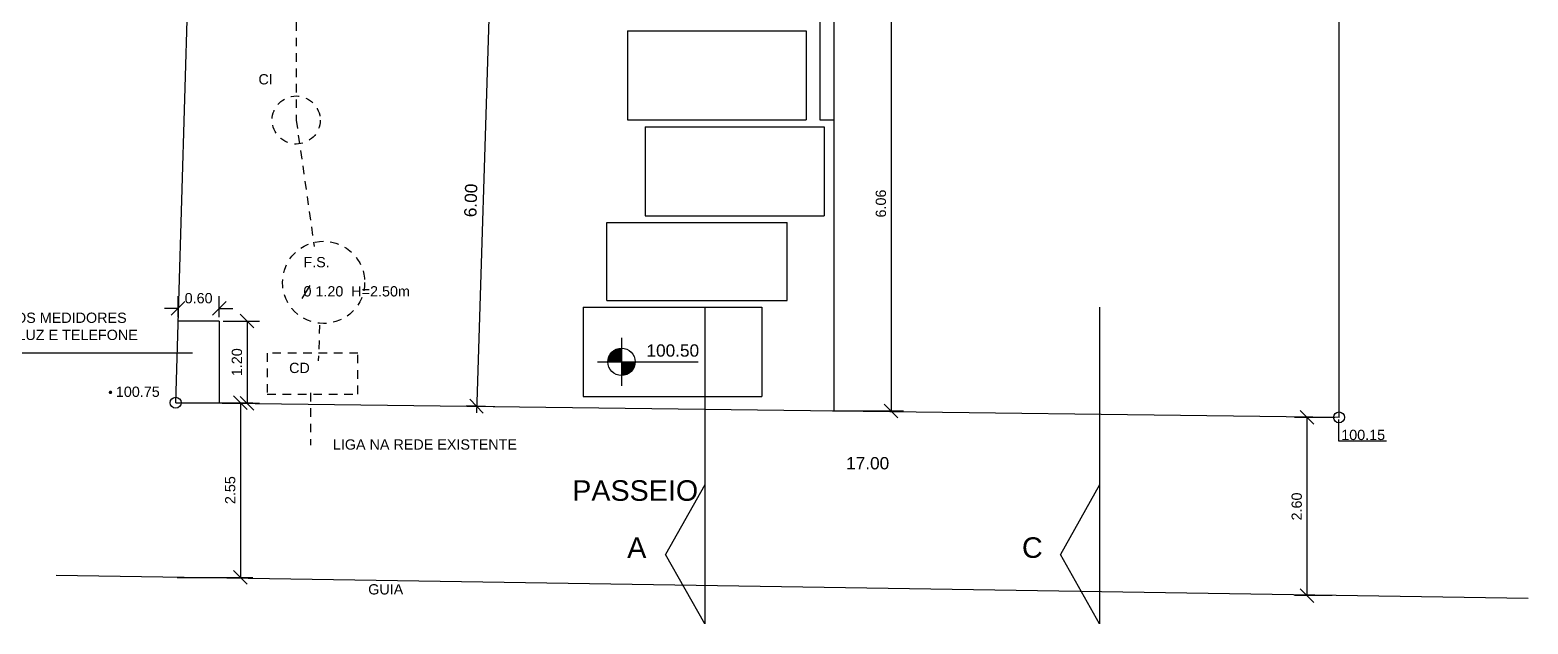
# Model space of a CAD drawing. Extents: x -23 to 90, y 6 to 84.
# Drawn here: x 2.78 to 24.67, y 41.8 to 50.47 of the extents above; entities that cross this region are included whole.
import ezdxf
from ezdxf.enums import TextEntityAlignment as Align

# ---------------------------------------------------------------- set-up
doc = ezdxf.new("R2010")
doc.units = 0
doc.header["$MEASUREMENT"] = 0
doc.linetypes.add('HIDDEN2', pattern=[0.1875, 0.125, -0.0625])
doc.layers.get('0').update_dxf_attribs({"linetype": 'CONTINUOUS'})
doc.layers.get('DEFPOINTS').update_dxf_attribs({"linetype": 'CONTINUOUS'})
for name, color, linetype in [('COTA', 7, 'CONTINUOUS'), ('COTAPR', 2, 'CONTINUOUS'), ('PASSEIO', 1, 'CONTINUOUS'), ('PROJ', 21, 'HIDDEN2'), ('SIMBOLOG', 7, 'CONTINUOUS'), ('TERRENO', 30, 'CONTINUOUS'), ('TEXTO', 7, 'CONTINUOUS'), ('TEXTO1', 5, 'CONTINUOUS'), ('VISTA2', 2, 'CONTINUOUS')]:
    doc.layers.add(name, color=color, linetype=linetype)
doc.styles.add('ROMANS', font='romans', dxfattribs={"height": 0.2})
doc.styles.get("Standard").update_dxf_attribs({"font": 'swissl.ttf'})
doc.dimstyles.get("Standard").update_dxf_attribs({"dimtxt": 0.15, "dimasz": 0, "dimexe": 0.18, "dimexo": 0.06, "dimgap": 0.09, "dimtad": 1, "dimzin": 0, "dimdsep": 46, "dimtxsty": 'ROMANS', "dimtsz": 0.1, "dimcen": 0.09, "dimadec": 0, "dimazin": 0, "dimtfac": 1, "dimtix": 1, "dimtofl": 0, "dimtmove": 2, "dimatfit": 3, "dimfxl": 1, "dimtolj": 1, "dimtzin": 0, "dimarcsym": 0})

# ---------------------------------------------------------------- blocks, each defined once
blk = doc.blocks.new('*D17')
at = {"color": 0, "linetype": 'ByBlock'}
for p, q in [((12.183, 51.079), (11.988, 44.883)), ((12.276, 50.876), (12.083, 51.082)), ((12.446, 50.97), (12.03, 50.983)), ((12.257, 44.974), (11.841, 44.987)), ((12.088, 44.879), (11.894, 45.086))]:
    blk.add_line(p, q, dxfattribs=at)
at = {"layer": 'DEFPOINTS', "color": 0, "linetype": 'ByBlock'}
for p in [(12.508, 50.968), (11.991, 44.983), (12.32, 44.972)]:
    blk.add_point(p, dxfattribs=at)
at = {"color": 0, "linetype": 'ByBlock'}
blk.add_text('6.00', height=0.18, rotation=88.2022, dxfattribs=at).set_placement((11.905, 47.986), align=Align.MIDDLE_CENTER)
blk = doc.blocks.new('NIVEL')
at = {"layer": 'SIMBOLOG'}
for points in [[(0, 0.0035), (0, -0.0035)], [(-0.0035, 0), (0.0035, 0)]]:
    blk.add_lwpolyline(points, dxfattribs=at)
at = {"layer": 'SIMBOLOG', "const_width": 0.002}
for points in [[(0, 0.001, 0.414214), (-0.001, 0, 1)], [(0, -0.001, 0.414214), (0.001, 0, 1)]]:
    blk.add_lwpolyline(points, format="xyb", dxfattribs=at)
at = {"layer": 'SIMBOLOG'}
blk.add_circle((0, 0), 0.002, dxfattribs=at)
blk = doc.blocks.new('*D78')
at = {"color": 0, "linetype": 'ByBlock'}
for p, q in [((8.64, 44.932), (8.44, 45.132)), ((7.654, 45.032), (8.72, 45.032)), ((8.54, 45.032), (8.54, 42.482)), ((7.614, 42.482), (8.72, 42.482)), ((8.64, 42.382), (8.44, 42.582))]:
    blk.add_line(p, q, dxfattribs=at)
at = {"layer": 'DEFPOINTS', "color": 0, "linetype": 'ByBlock'}
for p in [(7.594, 45.032), (7.554, 42.482), (8.54, 42.482)]:
    blk.add_point(p, dxfattribs=at)
at = {"color": 0, "linetype": 'ByBlock'}
blk.add_text('2.55', height=0.15, rotation=90, dxfattribs=at).set_placement((8.39, 43.757), align=Align.MIDDLE_CENTER)
blk = doc.blocks.new('*D79')
at = {"color": 0, "linetype": 'ByBlock'}
for p, q in [((24.223, 44.718), (24.023, 44.918)), ((24.532, 44.818), (23.943, 44.818)), ((24.123, 44.818), (24.123, 42.218)), ((24.223, 42.118), (24.023, 42.318)), ((24.492, 42.218), (23.943, 42.218))]:
    blk.add_line(p, q, dxfattribs=at)
at = {"layer": 'DEFPOINTS', "color": 0, "linetype": 'ByBlock'}
for p in [(24.592, 44.818), (24.123, 42.218), (24.552, 42.218)]:
    blk.add_point(p, dxfattribs=at)
at = {"color": 0, "linetype": 'ByBlock'}
blk.add_text('2.60', height=0.15, rotation=90, dxfattribs=at).set_placement((23.973, 43.518), align=Align.MIDDLE_CENTER)
blk = doc.blocks.new('*D122')
at = {"color": 0, "linetype": 'ByBlock'}
for p, q in [((18.147, 50.868), (17.947, 51.068)), ((17.268, 50.968), (18.227, 50.968)), ((18.047, 50.968), (18.047, 44.912)), ((17.192, 44.912), (18.227, 44.912)), ((18.147, 44.812), (17.947, 45.012))]:
    blk.add_line(p, q, dxfattribs=at)
at = {"layer": 'DEFPOINTS', "color": 0, "linetype": 'ByBlock'}
for p in [(17.208, 50.968), (17.132, 44.912), (18.047, 44.912)]:
    blk.add_point(p, dxfattribs=at)
at = {"color": 0, "linetype": 'ByBlock'}
blk.add_text('6.06', height=0.15, rotation=90, dxfattribs=at).set_placement((17.897, 47.94), align=Align.MIDDLE_CENTER)
blk = doc.blocks.new('*D146')
at = {"color": 0, "linetype": 'ByBlock'}
for p, q in [((7.629, 46.409), (7.429, 46.409)), ((7.529, 46.309), (7.729, 46.509)), ((7.629, 46.284), (7.629, 46.589)), ((8.13, 46.309), (8.33, 46.509)), ((8.23, 46.284), (8.23, 46.589)), ((8.23, 46.409), (8.43, 46.409))]:
    blk.add_line(p, q, dxfattribs=at)
at = {"layer": 'DEFPOINTS', "color": 0, "linetype": 'ByBlock'}
for p in [(8.23, 46.409), (7.629, 46.224), (8.23, 46.224)]:
    blk.add_point(p, dxfattribs=at)
at = {"color": 0, "linetype": 'ByBlock'}
blk.add_text('0.60', height=0.15, dxfattribs=at).set_placement((7.929, 46.559), align=Align.MIDDLE_CENTER)
blk = doc.blocks.new('*D147')
at = {"color": 0, "linetype": 'ByBlock'}
for p, q in [((8.29, 46.224), (8.818, 46.224)), ((8.738, 46.124), (8.538, 46.324)), ((8.638, 46.224), (8.638, 45.024)), ((8.738, 44.924), (8.538, 45.124)), ((8.275, 45.024), (8.818, 45.024))]:
    blk.add_line(p, q, dxfattribs=at)
at = {"layer": 'DEFPOINTS', "color": 0, "linetype": 'ByBlock'}
for p in [(8.23, 46.224), (8.215, 45.024), (8.638, 45.024)]:
    blk.add_point(p, dxfattribs=at)
at = {"color": 0, "linetype": 'ByBlock'}
blk.add_text('1.20', height=0.15, rotation=90, dxfattribs=at).set_placement((8.488, 45.624), align=Align.MIDDLE_CENTER)

msp = doc.modelspace()

# ---------------------------------------------------------------- linework, layer by layer
for p, q in [((4.911, 45.032), (5.954, 80.016)), ((21.909, 44.818), (21.909, 79.821)), ((14.325, 50.968), (14.325, 49.161)), ((14.525, 50.968), (14.525, 49.161)), ((11.511, 50.461), (14.125, 50.461)), ((11.511, 50.461), (11.511, 49.161)), ((14.125, 50.461), (14.125, 49.161)), ((11.511, 49.161), (14.125, 49.161)), ((11.771, 49.061), (14.384, 49.061)), ((11.771, 49.061), (11.771, 47.761)), ((14.325, 49.161), (14.525, 49.161)), ((14.384, 49.061), (14.384, 47.761)), ((14.525, 49.161), (14.525, 44.911)), ((11.771, 47.761), (14.384, 47.761)), ((11.209, 47.661), (13.846, 47.661)), ((11.209, 46.526), (11.209, 47.661)), ((13.846, 46.526), (13.846, 47.661)), ((6.872, 46.742), (6.755, 46.552)), ((10.863, 46.426), (13.477, 46.426)), ((10.863, 46.426), (10.863, 45.126)), ((11.209, 46.526), (13.846, 46.526)), ((13.477, 46.426), (13.477, 45.126)), ((11.775, 45.63), (12.547, 45.63)), ((10.863, 45.126), (13.477, 45.126)), ((21.909, 44.818), (4.911, 45.032))]:
    msp.add_line(p, q)
at = {"layer": 'COTA', "const_width": 0.025}
msp.add_lwpolyline([(3.958, 45.171, 1), (3.958, 45.196, 1)], format="xyb", close=True, dxfattribs=at)
at = {"layer": 'COTAPR'}
for p, q in [((21.907, 44.47), (21.907, 44.786)), ((22.603, 44.47), (21.907, 44.47))]:
    msp.add_line(p, q, dxfattribs=at)
at = {"layer": 'PASSEIO'}
msp.add_line((24.67, 42.175), (3.167, 42.509), dxfattribs=at)
at = {"layer": 'PROJ'}
for p, q in [((6.671, 53.286), (6.671, 49.159)), ((6.671, 49.159), (6.934, 47.315)), ((7.013, 46.166), (6.995, 45.643)), ((6.248, 45.755), (6.248, 45.158)), ((7.574, 45.755), (6.248, 45.755)), ((7.574, 45.158), (7.574, 45.755)), ((6.248, 45.158), (7.574, 45.158)), ((6.883, 45.177), (6.883, 44.411))]:
    msp.add_line(p, q, dxfattribs=at)
for centre, radius in [((6.671, 49.159), 0.351), ((7.072, 46.789), 0.6)]:
    msp.add_circle(centre, radius, dxfattribs=at)
at = {"layer": 'TERRENO'}
for centre in [(4.911, 45.032), (21.909, 44.818)]:
    msp.add_circle(centre, 0.08, dxfattribs=at)
at = {"layer": 'TEXTO'}
msp.add_line((5.157, 45.757), (1.199, 45.757), dxfattribs=at)
at = {"layer": 'TEXTO1'}
for p, q in [((12.642, 46.426), (12.642, 44.071)), ((18.409, 46.426), (18.409, 44.071)), ((12.642, 44.071), (12.642, 41.803)), ((18.409, 44.071), (18.409, 41.803)), ((12.642, 43.835), (12.07, 42.819)), ((18.409, 43.835), (17.837, 42.819)), ((12.642, 41.803), (12.07, 42.819)), ((18.409, 41.803), (17.837, 42.819))]:
    msp.add_line(p, q, dxfattribs=at)
at = {"layer": 'VISTA2'}
for p, q in [((5.546, 46.224), (4.946, 46.224)), ((5.546, 46.224), (5.546, 46.124)), ((5.546, 46.124), (5.546, 45.132)), ((5.546, 45.132), (5.546, 45.032)), ((4.911, 45.032), (5.546, 45.032))]:
    msp.add_line(p, q, dxfattribs=at)

# ---------------------------------------------------------------- block references
at = {"xscale": 100, "yscale": 100, "zscale": 100}
msp.add_blockref('NIVEL', (11.425, 45.63), dxfattribs=at)

# ---------------------------------------------------------------- texts
for s, height, p in [('CI', 0.15, (6.12, 49.679)), ('F.S.', 0.15, (6.778, 47.01)), ('0 1.20  H=2.50m', 0.15, (6.778, 46.584)), ('100.50', 0.18, (11.79, 45.705)), ('CD', 0.15, (6.568, 45.466)), ('LIGA NA REDE EXISTENTE', 0.15, (7.208, 44.348)), ('17.00', 0.18, (14.707, 44.06))]:
    msp.add_text(s, height=height).set_placement(p)
at = {"layer": 'COTA'}
for s, p in [('100.75', (4.037, 45.118)), ('100.15', (21.941, 44.488))]:
    msp.add_text(s, height=0.15, dxfattribs=at).set_placement(p)
at = {"layer": 'TEXTO'}
for s, height, p in [('ABRIGO DOS MEDIDORES', 0.15, (1.54, 46.198)), ('DE AGUA, LUZ E TELEFONE', 0.15, (1.54, 45.948)), ('PASSEIO', 0.3, (10.705, 43.601)), ('GUIA', 0.15, (7.724, 42.234))]:
    msp.add_text(s, height=height, dxfattribs=at).set_placement(p)
at = {"layer": 'TEXTO1'}
for s, p in [('A', (11.508, 42.768)), ('C', (17.276, 42.768))]:
    msp.add_text(s, height=0.3, dxfattribs=at).set_placement(p)

# ---------------------------------------------------------------- dimensions: what is measured, and where the dimension line sits
dim = msp.add_aligned_dim(p1=(9.825, 50.968), p2=(9.637, 44.972), distance=-0.329, dimstyle='Standard')
dim.commit()
dim.dimension.update_dxf_attribs({"geometry": '*D17', "text_midpoint": (9.222, 47.986), "insert": (-2.683, 0)})
at = {"layer": 'COTA'}
dim = msp.add_linear_dim(base=(15.364, 44.912), p1=(14.525, 50.968), p2=(14.449, 44.912), angle=90, dimstyle='Standard', dxfattribs=at)
dim.commit()
dim.dimension.update_dxf_attribs({"geometry": '*D122', "text_midpoint": (15.214, 47.94), "insert": (-2.683, 0)})
at = {"layer": 'COTAPR'}
for base, p1, p2, picture, middle in [((5.857, 42.482), (4.911, 45.032), (4.871, 42.482), '*D78', (5.707, 43.757)), ((21.44, 42.218), (21.909, 44.818), (21.869, 42.218), '*D79', (21.29, 43.518))]:
    dim = msp.add_linear_dim(base=base, p1=p1, p2=p2, angle=90, dimstyle='Standard', dxfattribs=at)
    dim.commit()
    dim.dimension.update_dxf_attribs({"geometry": picture, "text_midpoint": middle, "insert": (-2.683, 0)})
at = {"layer": 'VISTA2'}
dim = msp.add_linear_dim(base=(5.546, 46.409), p1=(4.946, 46.224), p2=(5.546, 46.224), dimstyle='Standard', dxfattribs=at)
dim.commit()
dim.dimension.update_dxf_attribs({"geometry": '*D146', "text_midpoint": (5.246, 46.559), "insert": (-2.683, 0)})
dim = msp.add_linear_dim(base=(5.955, 45.024), p1=(5.546, 46.224), p2=(5.531, 45.024), angle=90, dimstyle='Standard', dxfattribs=at)
dim.commit()
dim.dimension.update_dxf_attribs({"geometry": '*D147', "text_midpoint": (5.805, 45.624), "insert": (-2.683, 0)})

doc.saveas('drawing.dxf')
